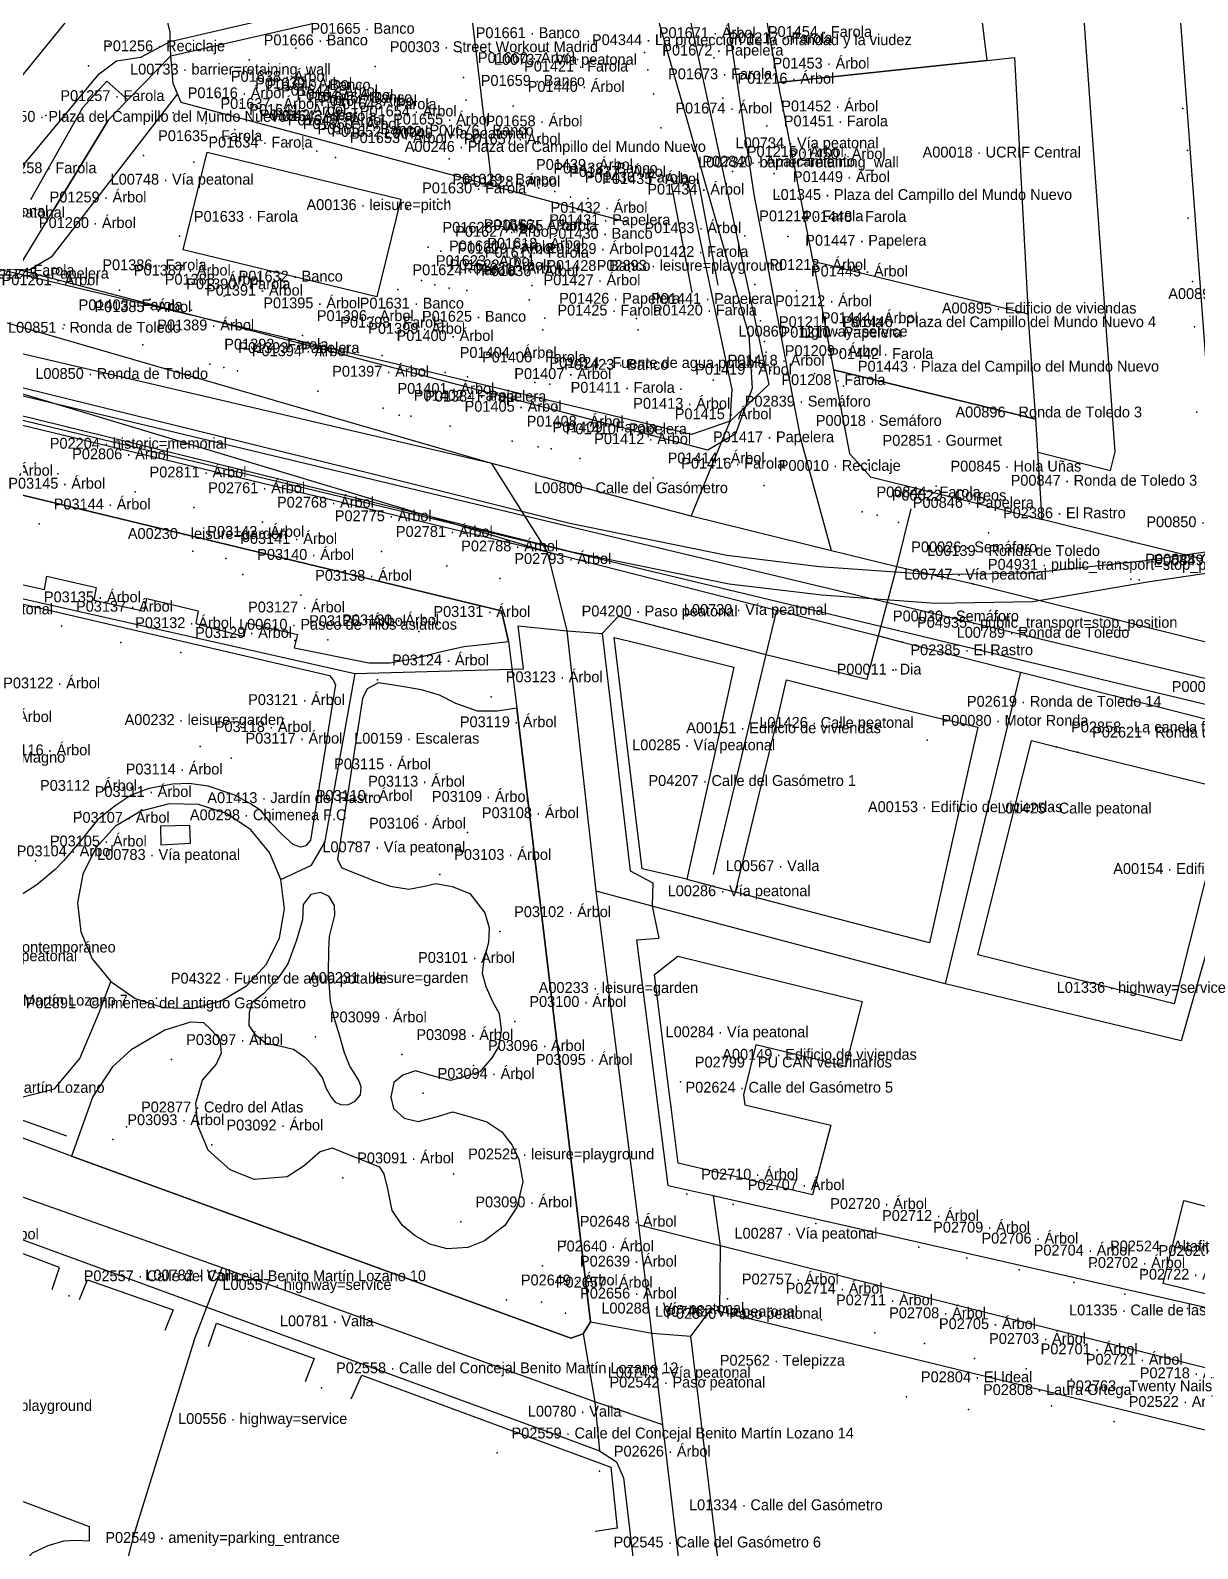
# Model space of a CAD drawing. Header units: metres. Extents: x 436207 to 441321, y 4465685 to 4475088.
# Drawn here: x 439819.6 to 439980.8, y 4472921.9 to 4473131.6 of the extents above; entities that cross this region are included whole.
import ezdxf

# ---------------------------------------------------------------- set-up
doc = ezdxf.new("R2010")
doc.units = ezdxf.units.M
for name, color, linetype, true_color in [('G_A_EDI', 7, 'CONTINUOUS', 0xa4a4a4), ('G_A_EQU', 7, 'CONTINUOUS', 0x8e5aa4), ('G_A_VER', 7, 'CONTINUOUS', 0x4d745d), ('G_L_ACC', 7, 'CONTINUOUS', 0xe68241), ('G_L_BAR', 7, 'CONTINUOUS', 0x333333), ('G_L_TRA', 7, 'CONTINUOUS', 0x376b91), ('G_L_VIA', 7, 'CONTINUOUS', 0x555555), ('G_P_ACC', 7, 'CONTINUOUS', 0xe68241), ('G_P_COM', 7, 'CONTINUOUS', 0xce3b37), ('G_P_DIR', 7, 'CONTINUOUS', 0x756bb1), ('G_P_EQU', 7, 'CONTINUOUS', 0x8e5aa4), ('G_P_MOB', 7, 'CONTINUOUS', 0x268c9e), ('G_P_PAT', 7, 'CONTINUOUS', 0xa63603), ('G_P_TRA', 7, 'CONTINUOUS', 0x376b91), ('G_P_UMB', 7, 'CONTINUOUS', 0x9e6a39), ('G_P_VER', 7, 'CONTINUOUS', 0x4d745d), ('T_A_EDI', 7, 'CONTINUOUS', 0xa4a4a4), ('T_A_EQU', 7, 'CONTINUOUS', 0x8e5aa4), ('T_A_VER', 7, 'CONTINUOUS', 0x4d745d), ('T_L_ACC', 7, 'CONTINUOUS', 0xe68241), ('T_L_BAR', 7, 'CONTINUOUS', 0x333333), ('T_L_VIA', 7, 'CONTINUOUS', 0x555555), ('T_P_ACC', 7, 'CONTINUOUS', 0xe68241), ('T_P_COM', 7, 'CONTINUOUS', 0xce3b37), ('T_P_DIR', 7, 'CONTINUOUS', 0x756bb1), ('T_P_EQU', 7, 'CONTINUOUS', 0x8e5aa4), ('T_P_MOB', 7, 'CONTINUOUS', 0x268c9e), ('T_P_PAT', 7, 'CONTINUOUS', 0xa63603), ('T_P_TRA', 7, 'CONTINUOUS', 0x376b91), ('T_P_UMB', 7, 'CONTINUOUS', 0x9e6a39), ('T_P_VER', 7, 'CONTINUOUS', 0x4d745d)]:
    doc.layers.add(name, color=color, linetype=linetype, true_color=true_color)

msp = doc.modelspace()

# ---------------------------------------------------------------- linework, layer by layer
at = {"layer": 'G_A_EDI'}
for points in [[(439959.33, 4473064.05), (439958.72, 4473073.33), (439968.75, 4473070.81), (439969.41, 4473073.37), (439964.21, 4473146.05), (439958.36, 4473149.78), (439949.26, 4473147.28), (439948.34, 4473154.88), (439965.04, 4473159.39), (439973.85, 4473161.78), (439976.39, 4473160.07), (439980, 4473111.61), (439983.74, 4473061.61), (439981.23, 4473058.6), (439971.71, 4473060.98)], [(439922.87, 4473124.42), (439918.8, 4473146.73), (439948.34, 4473154.88), (439949.26, 4473147.28), (439951.69, 4473127.46)], [(439927.69, 4473099.66), (439929.78, 4473088.61), (439930.52, 4473084.72), (439958.44, 4473077.92), (439957.38, 4473092.4)], [(439930.52, 4473084.72), (439932.73, 4473073.16), (439934.18, 4473071.55), (439935.63, 4473069.95), (439959.33, 4473064.05), (439958.72, 4473073.33), (439958.66, 4473074.35), (439958.44, 4473077.92)], [(439900.21, 4473047.77), (439903.49, 4473046.96), (439916.73, 4473043.66), (439916.32, 4473041.78), (439915.89, 4473039.82), (439912.63, 4473025.12), (439910.26, 4473014.39), (439905.27, 4473015.53), (439904.09, 4473015.81), (439902.95, 4473025.24)], [(439924.03, 4473041.88), (439930.91, 4473040.15), (439935.85, 4473038.91), (439939.42, 4473038), (439944.32, 4473036.78), (439946.93, 4473036.18), (439950.45, 4473035.38), (439949.98, 4473033.32), (439949.39, 4473030.7), (439943.75, 4473005.58), (439933.29, 4473008.3), (439928.01, 4473009.69), (439916.98, 4473012.56), (439922.98, 4473037.49), (439923.51, 4473039.7)], [(439957.84, 4473033.5), (439961.32, 4473032.64), (439964.22, 4473031.92), (439978.22, 4473028.43), (439984.98, 4473026.76), (439984.53, 4473024.99), (439983.85, 4473022.25), (439977.57, 4472997.17), (439967.31, 4472999.72), (439961.08, 4473001.26), (439950.43, 4473003.91), (439956.69, 4473028.92), (439957.33, 4473031.45)], [(439934.48, 4472997.47), (439932.18, 4472988.49), (439919.8, 4472991.5), (439918.07, 4472984.59), (439918.28, 4472983.19), (439930.14, 4472980.37), (439927.6, 4472970.77), (439909.04, 4472975.13), (439908.07, 4472982.88), (439907.63, 4472986.37), (439905.78, 4473001.21), (439908.99, 4473003.75)], [(439987.55, 4472984.19), (439997.7, 4472981.66), (440001.88, 4472961.83), (440003.1, 4472955.97), (440003.65, 4472953.85), (440001.98, 4472953.49), (440002.04, 4472953.09), (439999.74, 4472952.71), (439999.69, 4472953.28), (439999.2, 4472953.23), (439999, 4472952.84), (439976.01, 4472958.54), (439978.87, 4472970.01), (439989.78, 4472967.12), (439989.64, 4472968), (439988.3, 4472968.28), (439987.39, 4472972.67), (439988.46, 4472972.85), (439986.15, 4472983.89)]]:
    msp.add_lwpolyline(points, close=True, dxfattribs=at)
at = {"layer": 'G_A_EQU'}
msp.add_lwpolyline([(439922.87, 4473124.42), (439951.69, 4473127.46), (439955.49, 4473127.86), (439957.38, 4473092.4), (439927.69, 4473099.66)], close=True, dxfattribs=at)
at = {"layer": 'G_A_VER'}
for points in [[(439817.8, 4473098.57), (439822.56, 4473106.4), (439830.38, 4473119.23), (439833.05, 4473121.99), (439838.97, 4473128.07), (439903.47, 4473142.85), (439918.82, 4473089.52), (439919.26, 4473082.17), (439916.98, 4473075.86), (439913.17, 4473073.61)], [(439844, 4473114.77), (439870.75, 4473108.28), (439867.44, 4473094.79), (439840.69, 4473101.29)], [(439795.22, 4472987.24), (439799.28, 4472998.9), (439798.44, 4473004.27), (439797.76, 4473007.79), (439792.56, 4473042.56), (439788.22, 4473074.74), (439794.25, 4473073.23), (439884.64, 4473051.41), (439885.6, 4473047.19), (439886.75, 4473037.97), (439896.95, 4472953.21), (439895.93, 4472951.56), (439894.21, 4472950.99), (439825.25, 4472976.09)], [(439886.75, 4473037.97), (439884.12, 4473037.55), (439881.34, 4473037.57), (439878.35, 4473038.63), (439876.1, 4473039.76), (439873.62, 4473040.51), (439870.33, 4473041.05), (439867.65, 4473041.49), (439866.1, 4473040.68), (439865.47, 4473039.34), (439861.99, 4473017.08), (439862.6, 4473015.94), (439867.12, 4473014.15), (439869.28, 4473013.42), (439871.86, 4473012.99), (439874.03, 4473013.38), (439875.58, 4473013.78), (439877.84, 4473013.35), (439880.27, 4473012.38), (439882.36, 4473009.72), (439882.96, 4473007.66), (439882.84, 4473005.6), (439882.2, 4473003.24), (439881.97, 4473001.4), (439882.48, 4472999.54), (439883.39, 4472997.48), (439884.31, 4472995.83), (439884.59, 4472993.56), (439884.27, 4472991.31), (439883.33, 4472989.68), (439881.66, 4472987.74), (439879.59, 4472987.13), (439877.63, 4472986.54), (439874.95, 4472987.27), (439872.79, 4472987.91), (439871.03, 4472987.3), (439869.79, 4472986.29), (439869.36, 4472984.24), (439869.76, 4472982.69), (439871.19, 4472981.35), (439873.15, 4472980.92), (439875.83, 4472981.61), (439877.9, 4472982.22), (439880.17, 4472981.58), (439882.64, 4472980.85), (439884.69, 4472979.49), (439886.12, 4472977.63), (439887.03, 4472975.67), (439887.62, 4472972.58), (439886.77, 4472969.09), (439885.11, 4472966.54), (439882.3, 4472964.41), (439880.02, 4472963.49), (439877.14, 4472963.32), (439874.77, 4472963.95), (439872.71, 4472965.1), (439870.97, 4472966.55), (439869.54, 4472968.62), (439868.95, 4472971.6), (439868.45, 4472973.66), (439867.83, 4472974.59), (439861.25, 4472977.21), (439859.6, 4472976.71), (439858.56, 4472975.8), (439857.42, 4472974.78), (439855.04, 4472973.25), (439850.49, 4472972.88), (439847.2, 4472974.24), (439844.13, 4472976.94), (439842.71, 4472980.34), (439842.43, 4472983.42), (439843.38, 4472986.6), (439845.26, 4472988.75), (439845.99, 4472990.39), (439845.8, 4472992.23), (439844.57, 4472993.58), (439843.55, 4472994.51), (439841.7, 4472994.63), (439838.17, 4472993.52), (439833.51, 4472990.79), (439830.91, 4472988.45), (439828.2, 4472984.36), (439825.25, 4472976.09), (439894.21, 4472950.99), (439895.93, 4472951.56), (439896.95, 4472953.21)], [(439837.55, 4473021.69), (439837.6, 4473019.12), (439841.7, 4473019.33), (439841.61, 4473021.78)], [(439860.89, 4473006.47), (439861.64, 4473009.38), (439861.57, 4473010.75), (439860.85, 4473011.99), (439859.69, 4473012.51), (439858.3, 4473012.23), (439857.27, 4473010.87), (439857.19, 4473008.76), (439856.36, 4473005.93), (439855.16, 4473002.67), (439853.76, 4473000.65), (439851.78, 4472998.55), (439850.24, 4472997.33), (439849.79, 4472995.95), (439849.77, 4472994.14), (439850.57, 4472992.97), (439852.09, 4472991.72), (439853.98, 4472991.34), (439855.95, 4472990.89), (439857.47, 4472989.79), (439858.84, 4472988.4), (439859.92, 4472986.87), (439860.43, 4472985.47), (439861.11, 4472984.27), (439861.69, 4472983.58), (439862.56, 4472983.2), (439863.54, 4472983.24), (439864.46, 4472983.7), (439865.2, 4472984.6), (439865.28, 4472985.69), (439864.95, 4472986.57), (439864.31, 4472987.63), (439863.69, 4472988.55), (439862.95, 4472990.39), (439862.27, 4472992.84), (439861.59, 4472995.06), (439861.03, 4472997.5), (439860.77, 4473001.28), (439860.79, 4473004.59)], [(439837.08, 4472915.67), (439839.3, 4472893.72), (439815.08, 4472901.53), (439808.68, 4472932.13), (439827.73, 4472924.98), (439827.72, 4472922.94), (439825.91, 4472923.04), (439824.18, 4472922.95), (439822.01, 4472922.28), (439819.83, 4472921.28), (439818.22, 4472919.49), (439816.61, 4472917.4), (439815.61, 4472914.85), (439815.34, 4472912.12), (439815.84, 4472909.42), (439817.07, 4472906.95), (439818.94, 4472904.93), (439821.29, 4472903.49), (439823.95, 4472902.75), (439826.7, 4472902.77), (439829.35, 4472903.54), (439831.68, 4472905.01), (439833.51, 4472907.06), (439834.71, 4472909.53)]]:
    msp.add_lwpolyline(points, close=True, dxfattribs=at)
for points in [[(439813.72, 4473056.09), (439821.54, 4473054.39), (439821.87, 4473056.23), (439828.66, 4473054.64), (439828.34, 4473052.89), (439835.34, 4473051.4), (439835.67, 4473053.14), (439842.77, 4473051.44), (439842.44, 4473049.7), (439849.13, 4473047.9), (439849.46, 4473049.75), (439856.46, 4473048.15), (439856.04, 4473046.3), (439866.33, 4473044.27), (439869.22, 4473044.25), (439872.53, 4473044.83), (439876.35, 4473045.83), (439879.45, 4473046.52), (439882.45, 4473046.81), (439885.6, 4473047.19), (439884.64, 4473051.41), (439794.25, 4473073.23)], [(439812.65, 4473053.71), (439860.89, 4473042.48), (439861.35, 4473041.96), (439861.71, 4473041.25), (439858.28, 4473019.75), (439857.61, 4473018.98), (439856.89, 4473018.78), (439855.9, 4473019.15), (439854.42, 4473020.49), (439852.73, 4473022.2), (439851.4, 4473023.86), (439849.97, 4473024.79), (439847.81, 4473025.99), (439844.16, 4473027.2), (439841.53, 4473027.59), (439839.26, 4473027.49), (439835.96, 4473026.91), (439833.52, 4473025.95), (439831.3, 4473024.48), (439828.85, 4473022.55), (439826.35, 4473019.48), (439824.22, 4473016.94), (439823.02, 4473015.71), (439820.48, 4473013.57), (439817.62, 4473011.75)]]:
    msp.add_lwpolyline(points, dxfattribs=at)
at = {"layer": 'G_L_ACC'}
msp.add_lwpolyline([(439864.41, 4473042.76), (439860.22, 4473019.4)], dxfattribs=at)
at = {"layer": 'G_L_BAR'}
for points in [[(439819.65, 4473108.26), (439826.82, 4473120.93), (439830.15, 4473124.59), (439833.05, 4473121.99), (439830.38, 4473119.23), (439822.56, 4473106.4)], [(439910.97, 4473095.41), (439908.15, 4473110.35), (439910.4, 4473110.78), (439911.78, 4473111.03), (439914.54, 4473096.4)], [(439824.62, 4472978.87), (439800.96, 4472987.28), (439803.42, 4472995.2), (439795.69, 4473042.23)], [(439910.26, 4473014.39), (439916.98, 4473012.56)], [(439822.6, 4472957.69), (439823.59, 4472960.72), (439800.9, 4472969.26), (439811.64, 4472896.89), (439813.6, 4472896.66)], [(439826.38, 4472956.32), (439827.48, 4472959.05), (439839.31, 4472954.9), (439838.16, 4472952.02)], [(439844.21, 4472949.82), (439845.28, 4472953.06), (439858.78, 4472948.18), (439857.52, 4472944.96)], [(439863.88, 4472942.61), (439865.35, 4472945.86), (439899.75, 4472933.18), (439900.61, 4472924.71), (439897.6, 4472924.26)]]:
    msp.add_lwpolyline(points, dxfattribs=at)
at = {"layer": 'G_L_TRA'}
for points in [[(439682.66, 4473140.46), (439691.51, 4473128.82), (439698.64, 4473121.19), (439706.91, 4473114.62), (439714.98, 4473109.13), (439721.54, 4473105.8), (439732.65, 4473101.36), (439745.64, 4473096.83), (439751.16, 4473095.28), (439762.43, 4473092.18), (439866.81, 4473066.5), (439894.41, 4473059.58), (439916.1, 4473055.15), (439928.89, 4473053.62), (439944.6, 4473052.51), (439958.02, 4473052.72), (439973.89, 4473055.45), (439988.53, 4473057.58)], [(439691.2, 4473132.77), (439698.33, 4473125.15), (439706.6, 4473118.57), (439714.67, 4473113.08), (439721.23, 4473109.75), (439732.35, 4473105.31), (439745.33, 4473100.78), (439750.86, 4473099.24), (439762.13, 4473096.14), (439866.51, 4473070.46), (439894.1, 4473063.53), (439915.79, 4473059.11), (439928.58, 4473057.57), (439944.29, 4473056.47), (439957.71, 4473056.67), (439973.58, 4473058.39), (439988.22, 4473060.51)], [(440444.8, 4472980.12), (440428.01, 4472978.49), (440402.61, 4472976.46), (440385.77, 4472975.02), (440358.99, 4472973.71), (440313.17, 4472973.78), (440280.98, 4472975.69), (440250.57, 4472977.88), (439655.12, 4473120.1)], [(439654.56, 4473117.13), (440249.68, 4472974.22), (440280.5, 4472971.62), (440313.82, 4472969.65), (440357.08, 4472970.21), (440386.04, 4472971.57), (440423.39, 4472974.34), (440445.09, 4472976.11)]]:
    msp.add_lwpolyline(points, dxfattribs=at)
at = {"layer": 'G_L_VIA'}
for points in [[(439930.22, 4473059.73), (439926.06, 4473074.98), (439919.55, 4473108.95), (439912.93, 4473153.2)], [(439811.2, 4473099.97), (439811.62, 4473102.88), (439812.51, 4473105.31), (439818.25, 4473112.57), (439829.09, 4473125.61), (439831.47, 4473127.4), (439834.86, 4473127.92), (439838.91, 4473130.08), (439879.85, 4473139.59), (439905.31, 4473146.37), (439907.99, 4473145.65), (439921.59, 4473082.71), (439916.25, 4473077.64), (439910.87, 4473075.79), (439814.68, 4473098.71), (439811.2, 4473099.97)], [(439838.88, 4473131.37), (439838.01, 4473134.99), (439835.48, 4473145.38)], [(439883.36, 4473110.12), (439879.85, 4473139.59)], [(439827.6, 4473136.68), (439800.84, 4473103.73), (439795.7, 4473097.15)], [(439883.33, 4473071.79), (439795.7, 4473097.15), (439759.69, 4473108.68), (439663.31, 4473132.68), (439660.16, 4473133.46)], [(439902.14, 4473105.06), (439883.36, 4473110.12), (439840.42, 4473121.66), (439839.92, 4473122.85), (439839.33, 4473124.27), (439838.97, 4473128.07), (439838.91, 4473130.08), (439838.88, 4473131.37)], [(439839.92, 4473122.85), (439822.48, 4473100.27), (439819.4, 4473098.5), (439814.68, 4473098.71)], [(439664.41, 4473110.94), (439753.5, 4473092.7), (439790.01, 4473084), (439798.61, 4473081.88), (439890.99, 4473059.57)], [(439910.85, 4473064.5), (439916.25, 4473077.64), (439916.49, 4473082.02), (439910.4, 4473110.78)], [(439745.55, 4473103.34), (439890.99, 4473059.57)], [(439883.33, 4473071.79), (439795.32, 4473092.32), (439745.55, 4473103.34)], [(439999.67, 4473042.69), (439949.83, 4473055.1), (439939.24, 4473057.51), (439930.22, 4473059.73), (439910.85, 4473064.5), (439883.33, 4473071.79)], [(439890.99, 4473059.57), (439883.33, 4473071.79)], [(439935.17, 4473041.98), (439936.71, 4473047.97), (439939.24, 4473057.51), (439941.23, 4473065.54)], [(439926.95, 4472791.05), (439923.92, 4472800.61), (439917.02, 4472853.96), (439906.92, 4472938.99), (439905.4, 4472951.65), (439903.61, 4472966.57), (439897.71, 4473012.71), (439893.72, 4473048.66), (439890.99, 4473059.57)], [(439890.99, 4473059.57), (439922.63, 4473051.54), (439936.71, 4473047.97), (439940.04, 4473047.09), (439956.34, 4473042.97), (439975.22, 4473038.23), (439990.87, 4473034.21), (440000.03, 4473031.88)], [(439805.7, 4473056), (439864.41, 4473042.76), (439887.67, 4473043.42)], [(439887.67, 4473043.42), (439886.97, 4473049.38), (439893.72, 4473048.66), (439898.56, 4473048.31), (439900.8, 4473050.69), (439921.18, 4473045.42), (439935.17, 4473041.98)], [(439922.63, 4473051.54), (439921.18, 4473045.42), (439913.87, 4473015.01)], [(439796.92, 4473048.48), (439804.87, 4472997.34), (439804.63, 4472992.96), (439805.84, 4472988.7), (439809.2, 4472985.62), (439813.68, 4472984.73), (439818.04, 4472984.17), (439822.92, 4472985.43), (439826.43, 4472989.62), (439829.12, 4472996.03), (439830.69, 4473000.22)], [(439898.56, 4473048.31), (439902.44, 4473015.5), (439905.53, 4473013.88)], [(439956.34, 4473042.97), (439954.92, 4473037.1), (439945.91, 4472999.9)], [(439990.87, 4473034.21), (439988.87, 4473028.44), (439978.52, 4472992.04), (439945.91, 4472999.9), (439905.48, 4473010.65), (439897.71, 4473012.71)], [(439907.67, 4472972.08), (439913.9, 4472970.66), (439996.24, 4472951.98), (440003.1, 4472950.75), (440005.38, 4472952.1), (439991.54, 4473027.65)], [(439906.92, 4472938.99), (439897.56, 4472942.16), (439846.08, 4472960.7), (439793.9, 4472979.15), (439673.38, 4473022.4), (439660.12, 4473026.45)], [(439853.98, 4473006.28), (439854.67, 4473010.29), (439854.19, 4473014.32), (439852.6, 4473018.04), (439850.02, 4473021.16), (439846.67, 4473023.44), (439842.81, 4473024.68), (439838.76, 4473024.79), (439834.84, 4473023.77), (439831.36, 4473021.67), (439828.61, 4473018.7), (439826.82, 4473015.08), (439826.11, 4473011.1), (439826.56, 4473007.08), (439828.13, 4473003.36), (439830.69, 4473000.22), (439834.04, 4472997.91), (439837.92, 4472996.65), (439841.99, 4472996.52), (439845.94, 4472997.55), (439849.43, 4472999.64), (439852.19, 4473002.64), (439853.98, 4473006.28)], [(439854.19, 4473014.32), (439858.4, 4473016.31), (439860.22, 4473019.4)], [(439677.42, 4473016.12), (439780.96, 4472978.29), (439792, 4472974.25), (439843.97, 4472955.27), (439892.48, 4472937.55), (439898.17, 4472935.4), (439900.53, 4472933.89), (439901.48, 4472931.7), (439910.77, 4472853.48)], [(439905.53, 4473013.88), (439905.48, 4473010.65), (439906.37, 4473006.23)], [(439907.67, 4472972.08), (439903.33, 4473005.99), (439906.37, 4473006.23)], [(439913.9, 4472970.66), (439914.84, 4472963.75), (439914.74, 4472954.72)], [(440018.47, 4472937.68), (439994.26, 4472943.76), (439914.84, 4472963.75), (439903.61, 4472966.57)], [(439842.14, 4472950.57), (439843.97, 4472955.27), (439846.08, 4472960.7)], [(440011.89, 4472830.63), (439937.98, 4472802.8), (439934.7, 4472801.56), (439931.04, 4472803.91), (439928.54, 4472805.52), (439910.82, 4472951.27), (439913.59, 4472955), (439914.74, 4472954.72), (439992.17, 4472935.8), (440010.28, 4472931.27), (440014.98, 4472912.34), (440024.57, 4472867.14)], [(439896.95, 4472953.21), (439895.93, 4472951.56)], [(439895.93, 4472951.56), (439897.56, 4472942.16), (439898.17, 4472935.4)], [(439896.95, 4472953.21), (439905.4, 4472951.65), (439910.82, 4472951.27)], [(439842.14, 4472950.57), (439833.85, 4472923.67)], [(439833.85, 4472923.67), (439832.27, 4472917.61), (439832.46, 4472913.21), (439831.84, 4472909), (439828.42, 4472906.02), (439823.82, 4472904.7), (439819.45, 4472906.96), (439817.13, 4472911.53), (439818.3, 4472916.73), (439822.51, 4472920.02), (439827.94, 4472920.7)]]:
    msp.add_lwpolyline(points, dxfattribs=at)
at = {"layer": 'G_P_ACC'}
for p in [(439830.47, 4473129.69), (439860.56, 4473130.22), (439913.98, 4473127.83), (439919.44, 4473128.69), (439885.77, 4473123.92), (439905.66, 4473122.85), (439821.73, 4473119.84), (439851.01, 4473117.07), (439859.31, 4473118.7), (439921.64, 4473116.34), (439835.23, 4473114.3), (439842.17, 4473113.41), (439894.16, 4473108.58), (439871.69, 4473107.09), (439840.17, 4473103.16), (439918.25, 4473103.23), (439924.18, 4473103.15), (439881.5, 4473101.92), (439875.41, 4473099.07), (439880.35, 4473098.2), (439902.36, 4473098.32), (439827.53, 4473096.48), (439870.35, 4473095.79), (439839.12, 4473093.84), (439824.25, 4473090.94), (439890.37, 4473090.22), (439903.54, 4473090.23), (439860.38, 4473088.54), (439920.97, 4473088.61), (439844.37, 4473085.51), (439879.96, 4473083.74), (439927.9, 4473084.21), (439892.2, 4473079.54), (439921.3, 4473080.61), (439870.53, 4473078.45), (439916.25, 4473077.64), (439889.71, 4473074.07), (439926.06, 4473074.98), (439907.48, 4473069.07), (439934.44, 4473065.1), (439939.24, 4473057.51), (439971.56, 4473055.82), (439893.72, 4473048.66), (439936.71, 4473047.97), (439975.22, 4473038.23), (439905.4, 4472951.65), (439897.56, 4472942.16)]:
    msp.add_point(p, dxfattribs=at)
at = {"layer": 'G_P_COM'}
for p in [(439978.76, 4473120.8), (439979.38, 4473114.99), (439979.49, 4473105.65), (439980.09, 4473096.92), (439980.34, 4473090.65), (439931.87, 4473082.46), (439980.66, 4473078.86), (439944.66, 4473068.67), (439952.97, 4473066.71), (439928.94, 4473040.63), (439943.42, 4473033.55), (439961.32, 4473032.64), (439949.15, 4472941.12), (439960.62, 4472941.65)]:
    msp.add_point(p, dxfattribs=at)
at = {"layer": 'G_P_DIR'}
for p in [(439946.93, 4473036.18), (439964.22, 4473031.92), (439902.95, 4473025.24), (439908.07, 4472982.88), (439973.4, 4472960.33), (439824.95, 4472956.84), (439859.8, 4472944.13), (439884.04, 4472935.12)]:
    msp.add_point(p, dxfattribs=at)
at = {"layer": 'G_P_EQU'}
for p in [(439910.4, 4473110.78), (439936.54, 4473064.66), (439909.36, 4472986.36), (439912.8, 4472945.17), (439940.58, 4472942.88), (439969.28, 4472939.48)]:
    msp.add_point(p, dxfattribs=at)
at = {"layer": 'G_P_MOB'}
for p in [(439913.45, 4473130.59), (439849.81, 4473127.53), (439856.27, 4473129.13), (439879.09, 4473128.53), (439827.63, 4473126.72), (439904.86, 4473126.13), (439850.18, 4473121.35), (439879.79, 4473121.94), (439855.95, 4473119.61), (439857.24, 4473115.24), (439872.7, 4473115.08), (439889.82, 4473109.83), (439875.86, 4473108.3), (439889.24, 4473102.7), (439889.16, 4473100.82), (439924.61, 4473099.86), (439888.84, 4473096.38), (439846.35, 4473094.91), (439890.62, 4473091.85), (439903.31, 4473091.82), (439863.07, 4473091.18), (439871.67, 4473089.36), (439921.19, 4473087.17), (439846.3, 4473085.03), (439889.26, 4473082.97), (439891.31, 4473082.72), (439872.11, 4473078.33), (439891.53, 4473073.82), (439911.86, 4473072.72), (439920.95, 4473068.76), (439939.46, 4473063.65), (439972.7, 4473055.71), (439836.99, 4472997.94)]:
    msp.add_point(p, dxfattribs=at)
at = {"layer": 'G_P_PAT'}
for p in [(439895.15, 4473127.56), (439820.27, 4473071.82)]:
    msp.add_point(p, dxfattribs=at)
at = {"layer": 'G_P_TRA'}
for p in [(439951.91, 4473062.22), (439949.83, 4473055.1), (439940.04, 4473047.09), (439939.12, 4473043.3)]:
    msp.add_point(p, dxfattribs=at)
at = {"layer": 'G_P_UMB'}
for p in [(439980, 4473111.61), (439929.78, 4473088.61), (439935.28, 4473072.23), (439971.71, 4473060.98)]:
    msp.add_point(p, dxfattribs=at)
at = {"layer": 'G_P_VER'}
for p in [(439892.87, 4473130.53), (439904.38, 4473128.53), (439867.22, 4473126.6), (439879.4, 4473125.09), (439920.09, 4473124.33), (439845.28, 4473122.5), (439848.64, 4473121.56), (439915.23, 4473122.23), (439839.32, 4473120.23), (439852.21, 4473120.58), (439854.33, 4473119.94), (439857.61, 4473119.17), (439886.27, 4473121.11), (439843.84, 4473118.75), (439847.82, 4473117.93), (439849.27, 4473117.17), (439863.08, 4473117.72), (439906.66, 4473118.12), (439921.29, 4473118.41), (439853.13, 4473116.48), (439855.2, 4473115.96), (439859.15, 4473114.9), (439867.68, 4473116.6), (439880.45, 4473116.34), (439861.72, 4473114.04), (439877.44, 4473113.88), (439916.54, 4473112.12), (439922.32, 4473111.82), (439887.42, 4473110.33), (439892, 4473109.35), (439922.9, 4473108.65), (439877.39, 4473108), (439896.57, 4473108.38), (439902.79, 4473106.92), (439820.24, 4473105.84), (439889.43, 4473104.4), (439874.51, 4473101.64), (439876.26, 4473101.09), (439880.21, 4473102.01), (439902.39, 4473101.6), (439876.57, 4473098.77), (439880.69, 4473099.44), (439888.86, 4473098.72), (439873.6, 4473097.05), (439875.46, 4473096.46), (439877.42, 4473095.99), (439895.8, 4473096.4), (439919.64, 4473096.51), (439831.88, 4473095.74), (439836.15, 4473094.48), (439879.86, 4473095.66), (439888.46, 4473094.39), (439925.39, 4473095.61), (439841.84, 4473092.97), (439826.43, 4473090.69), (439849.76, 4473091.21), (439920.44, 4473091.5), (439835.11, 4473088.16), (439857.15, 4473089.45), (439864.25, 4473087.69), (439926.76, 4473089.16), (439868.17, 4473086.7), (439848.18, 4473084.6), (439876.88, 4473084.37), (439921.78, 4473084.62), (439859.27, 4473081.77), (439884.42, 4473081.45), (439909.4, 4473082.05), (439913.88, 4473083.3), (439868.29, 4473079.4), (439900.85, 4473077.34), (439877.56, 4473076.93), (439906.58, 4473075.89), (439886.13, 4473074.87), (439895.46, 4473072.45), (439823.36, 4473070.36), (439905.6, 4473069.79), (439834.05, 4473067.85), (439842.15, 4473065.68), (439820.81, 4473063.43), (439851.65, 4473063.68), (439859.63, 4473061.81), (439842.02, 4473059.65), (439846.57, 4473058.68), (439868.07, 4473059.64), (439848.92, 4473056.47), (439877.09, 4473057.64), (439884.43, 4473055.9), (439856.92, 4473053.58), (439823.89, 4473049.31), (439847.65, 4473049.21), (439873.25, 4473048.59), (439832.07, 4473047.04), (439840.35, 4473045.69), (439856.09, 4473047.32), (439860.65, 4473047.44), (439867.53, 4473041.9), (439883.24, 4473039.57), (439847.66, 4473036.42), (439876.9, 4473033.36), (439843.06, 4473032.69), (439847.3, 4473031.09), (439830.75, 4473026.83), (439859.54, 4473027.54), (439864.24, 4473025.15), (439826.47, 4473023.73), (439856.99, 4473023.18), (439873.04, 4473023.05), (439879.95, 4473020.8), (439823.45, 4473020.15), (439864.36, 4473019.36), (439820.28, 4473016.89), (439876.13, 4473015.03), (439884.4, 4473007.13), (439871.13, 4473000.81), (439886.5, 4472994.72), (439858.95, 4472992.59), (439839.1, 4472989.46), (439870.89, 4472990.15), (439880.79, 4472988.65), (439887.38, 4472986.72), (439873.83, 4472984.79), (439832.87, 4472980.15), (439830.98, 4472978.4), (439844.67, 4472977.66), (439862.72, 4472973.12), (439878.04, 4472973.67), (439910.24, 4472970.88), (439916.66, 4472969.42), (439879.04, 4472967.04), (439928.05, 4472966.82), (439893.47, 4472964.37), (439935.21, 4472965.17), (439942.27, 4472963.56), (439948.94, 4472962.04), (439890.31, 4472960.95), (439956.15, 4472960.39), (439966.69, 4472960.95), (439893.49, 4472958.86), (439963.68, 4472958.67), (439885.33, 4472956.26), (439890.16, 4472955.96), (439915.85, 4472956.39), (439970.73, 4472957.06), (439893.51, 4472954.45), (439921.91, 4472955.12), (439928.85, 4472953.51), (439979.4, 4472955.07), (439936.19, 4472951.73), (439943.07, 4472950.23), (439949.99, 4472948.18), (439957.11, 4472946.74), (439963.35, 4472945.3), (439970.8, 4472943.43), (439898.17, 4472932.62)]:
    msp.add_point(p, dxfattribs=at)

# ---------------------------------------------------------------- texts
at = {"layer": 'T_A_EDI'}
for s, p in [('A00893 · Edificio de viviendas', (439976.74, 4473094.49)), ('A00895 · Edificio de viviendas', (439945.47, 4473092.5)), ('A00896 · Ronda de Toledo 3', (439947.35, 4473078.14)), ('A00151 · Edificio de viviendas', (439910.17, 4473034.53)), ('A00153 · Edificio de viviendas', (439935.26, 4473023.63)), ('A00154 · Edificio de viviendas', (439969.14, 4473015.08)), ('A00149 · Edificio de viviendas', (439915.14, 4472989.43))]:
    msp.add_text(s, height=1.5, dxfattribs=at).set_placement(p)
at = {"layer": 'T_A_EQU'}
for s, p in [('A00018 · UCRIF Central', (439942.81, 4473114.04)), ('A00139 · Parroquia de San León Magno', (439788.38, 4473030.47))]:
    msp.add_text(s, height=1.5, dxfattribs=at).set_placement(p)
at = {"layer": 'T_A_VER'}
for s, p in [('A00246 · Plaza del Campillo del Mundo Nuevo', (439871.29, 4473114.82)), ('A00136 · leisure=pitch', (439857.72, 4473106.78)), ('A00230 · leisure=garden', (439833.05, 4473061.36)), ('A00232 · leisure=garden', (439832.6, 4473035.66)), ('A01413 · Jardín del Rastro', (439844.03, 4473024.88)), ('A00298 · Chimenea F.C', (439841.62, 4473022.51)), ('A00231 · leisure=garden', (439858.06, 4473000.03)), ('A00233 · leisure=garden', (439889.79, 4472998.65))]:
    msp.add_text(s, height=1.5, dxfattribs=at).set_placement(p)
at = {"layer": 'T_L_ACC'}
msp.add_text('L00159 · Escaleras', height=1.5, dxfattribs=at).set_placement((439864.31, 4473033.08))
at = {"layer": 'T_L_BAR'}
for s, p in [('L00733 · barrier=retaining_wall', (439833.36, 4473125.5)), ('L00732 · barrier=retaining_wall', (439911.81, 4473112.67)), ('L00567 · Valla', (439915.62, 4473015.48)), ('L00624 · Arte Contemporáneo', (439804.27, 4473004.24)), ('L00782 · Valla', (439835.46, 4472958.95)), ('L00781 · Valla', (439854.05, 4472952.61)), ('L00780 · Valla', (439888.29, 4472940.14))]:
    msp.add_text(s, height=1.5, dxfattribs=at).set_placement(p)
at = {"layer": 'T_L_VIA'}
for s, p in [('L00737 · Vía peatonal', (439883.61, 4473126.85)), ('L01350 · Plaza del Campillo del Mundo Nuevo', (439813.59, 4473118.97)), ('L00749 · Vía peatonal', (439868.48, 4473116.66)), ('L00734 · Vía peatonal', (439916.98, 4473115.32)), ('L00748 · Vía peatonal', (439830.67, 4473110.29)), ('L01345 · Plaza del Campillo del Mundo Nuevo', (439922.09, 4473108.18)), ('L00729 · Vía peatonal', (439802.33, 4473105.92)), ('L00851 · Ronda de Toledo', (439816.5, 4473089.84)), ('L00860 · highway=service', (439917.37, 4473089.3)), ('L00850 · Ronda de Toledo', (439820.27, 4473083.46)), ('L00800 · Calle del Gasómetro', (439889.16, 4473067.68)), ('L00139 · Ronda de Toledo', (439943.44, 4473059.01)), ('L00747 · Vía peatonal', (439940.24, 4473055.75)), ('L00609 · Vía peatonal', (439802.98, 4473050.94)), ('L00730 · Vía peatonal', (439909.84, 4473050.87)), ('L00610 · Paseo de Tilos asiáticos', (439848.4, 4473048.82)), ('L00789 · Ronda de Toledo', (439947.51, 4473047.71)), ('L01426 · Calle peatonal', (439920.26, 4473035.27)), ('L00285 · Vía peatonal', (439902.7, 4473032.17)), ('L01425 · Calle peatonal', (439953.13, 4473023.44)), ('L00783 · Vía peatonal', (439828.81, 4473017.03)), ('L00787 · Vía peatonal', (439859.92, 4473018.08)), ('L00286 · Vía peatonal', (439907.6, 4473012.02)), ('L00565 · Vía peatonal', (439806.3, 4473003.04)), ('L01336 · highway=service', (439961.33, 4472998.67)), ('L00284 · Vía peatonal', (439907.31, 4472992.54)), ('L01331 · Calle del Concejal Benito Martín Lozano', (439785.56, 4472984.86)), ('L00287 · Vía peatonal', (439916.83, 4472964.72)), ('L00557 · highway=service', (439846.11, 4472957.63)), ('L00288 · Vía peatonal', (439898.44, 4472954.38)), ('L00746 · Vía peatonal', (439905.85, 4472953.93)), ('L01335 · Calle de las Cigarreras', (439963.04, 4472954.12)), ('L00743 · Vía peatonal', (439899.33, 4472945.51)), ('L00556 · highway=service', (439839.99, 4472939.12)), ('L01334 · Calle del Gasómetro', (439910.55, 4472927.21))]:
    msp.add_text(s, height=1.5, dxfattribs=at).set_placement(p)
at = {"layer": 'T_P_ACC'}
for s, p in [('P01454 · Farola', (439921.44, 4473130.69)), ('P01217 · Farola', (439915.98, 4473129.83)), ('P01421 · Farola', (439887.77, 4473125.92)), ('P01673 · Farola', (439907.66, 4473124.85)), ('P01257 · Farola', (439823.73, 4473121.84)), ('P01648 · Farola', (439861.31, 4473120.7)), ('P01643 · Farola', (439853.01, 4473119.07)), ('P01451 · Farola', (439923.64, 4473118.34)), ('P01635 · Farola', (439837.23, 4473116.3)), ('P01634 · Farola', (439844.17, 4473115.41)), ('P01258 · Farola', (439814.34, 4473111.87)), ('P01630 · Farola', (439873.69, 4473109.09)), ('P01436 · Farola', (439896.16, 4473110.58)), ('P04170 · Paso peatonal', (439802.84, 4473105.73)), ('P01633 · Farola', (439842.17, 4473105.16)), ('P01214 · Farola', (439920.25, 4473105.23)), ('P01448 · Farola', (439926.18, 4473105.15)), ('P01675 · Farola', (439883.5, 4473103.92)), ('P01620 · Farola', (439877.41, 4473101.07)), ('P01617 · Farola', (439882.35, 4473100.2)), ('P01422 · Farola', (439904.36, 4473100.32)), ('P01227 · Farola', (439811.3, 4473097.74)), ('P01386 · Farola', (439829.53, 4473098.48)), ('P01624 · Farola', (439872.35, 4473097.79)), ('P01390 · Farola', (439841.12, 4473095.84)), ('P01403 · Farola', (439826.25, 4473092.94)), ('P01398 · Farola', (439862.38, 4473090.54)), ('P01425 · Farola', (439892.37, 4473092.22)), ('P01420 · Farola', (439905.54, 4473092.23)), ('P01211 · Farola', (439922.97, 4473090.61)), ('P01392 · Farola', (439846.37, 4473087.51)), ('P01442 · Farola', (439929.9, 4473086.21)), ('P01406 · Farola', (439881.96, 4473085.74)), ('P01208 · Farola', (439923.3, 4473082.61)), ('P01402 · Farola', (439872.53, 4473080.45)), ('P01411 · Farola', (439894.2, 4473081.54)), ('P02839 · Semáforo', (439918.25, 4473079.64)), ('P01409 · Farola', (439891.71, 4473076.07)), ('P00018 · Semáforo', (439928.06, 4473076.98)), ('P01416 · Farola', (439909.48, 4473071.07)), ('P00844 · Farola', (439936.44, 4473067.1)), ('P00026 · Semáforo', (439941.24, 4473059.51)), ('P00848 · Farola', (439973.56, 4473057.82)), ('P04200 · Paso peatonal', (439895.72, 4473050.66)), ('P00030 · Semáforo', (439938.71, 4473049.97)), ('P00028 · Paso peatonal', (439977.22, 4473040.23)), ('P02540 · Paso peatonal', (439907.4, 4472953.65)), ('P02542 · Paso peatonal', (439899.56, 4472944.16))]:
    msp.add_text(s, height=1.5, dxfattribs=at).set_placement(p)
at = {"layer": 'T_P_COM'}
for s, p in [('P01443 · Plaza del Campillo del Mundo Nuevo', (439933.87, 4473084.46)), ('P00845 · Hola Uñas', (439946.66, 4473070.67)), ('P00847 · Ronda de Toledo 3', (439954.97, 4473068.71)), ('P00011 · Dia', (439930.94, 4473042.63)), ('P00080 · Motor Ronda', (439945.42, 4473035.55)), ('P02858 · La canela frutas y verduras', (439963.32, 4473034.64)), ('P02763 · Twenty Nails', (439962.62, 4472943.65)), ('P02808 · Laura Ortega', (439951.15, 4472943.12))]:
    msp.add_text(s, height=1.5, dxfattribs=at).set_placement(p)
at = {"layer": 'T_P_DIR'}
for s, p in [('P02619 · Ronda de Toledo 14', (439948.93, 4473038.18)), ('P02621 · Ronda de Toledo 18', (439966.22, 4473033.92)), ('P04207 · Calle del Gasómetro 1', (439904.95, 4473027.24)), ('P02563 · Calle del Concejal Benito Martín Lozano 7', (439786.89, 4472996.91)), ('P02624 · Calle del Gasómetro 5', (439910.07, 4472984.88)), ('P02620 · Calle de las Cigarreras 15', (439975.4, 4472962.33)), ('P02557 · Calle del Concejal Benito Martín Lozano 10', (439826.95, 4472958.84)), ('P02558 · Calle del Concejal Benito Martín Lozano 12', (439861.8, 4472946.13)), ('P02559 · Calle del Concejal Benito Martín Lozano 14', (439886.04, 4472937.12)), ('P02545 · Calle del Gasómetro 6', (439900.12, 4472922.07))]:
    msp.add_text(s, height=1.5, dxfattribs=at).set_placement(p)
at = {"layer": 'T_P_EQU'}
for s, p in [('P02840 · Aparcamiento', (439912.4, 4473112.78)), ('P00022 · Correos', (439938.54, 4473066.66)), ('P02799 · PU CAN veterinarios', (439911.36, 4472988.36)), ('P02562 · Telepizza', (439914.8, 4472947.17)), ('P02804 · El Ideal', (439942.58, 4472944.88)), ('P02522 · Artistic Metropol', (439971.28, 4472941.48)), ('P02549 · amenity=parking_entrance', (439829.94, 4472922.7))]:
    msp.add_text(s, height=1.5, dxfattribs=at).set_placement(p)
at = {"layer": 'T_P_MOB'}
for s, p in [('P01665 · Banco', (439858.27, 4473131.13)), ('P01661 · Banco', (439881.09, 4473130.53)), ('P01256 · Reciclaje', (439829.63, 4473128.72)), ('P01666 · Banco', (439851.81, 4473129.53)), ('P01672 · Papelera', (439906.86, 4473128.13)), ('P01659 · Banco', (439881.79, 4473123.94)), ('P01640 · Banco', (439852.18, 4473123.35)), ('P01646 · Banco', (439857.95, 4473121.61)), ('P01651 · Banco', (439859.24, 4473117.24)), ('P01676 · Banco', (439874.7, 4473117.08)), ('P01438 · Banco', (439891.82, 4473111.83)), ('P01629 · Banco', (439877.86, 4473110.3)), ('P01431 · Papelera', (439891.24, 4473104.7)), ('P01430 · Banco', (439891.16, 4473102.82)), ('P01447 · Papelera', (439926.61, 4473101.86)), ('P01245 · Papelera', (439813.7, 4473097.31)), ('P01632 · Banco', (439848.35, 4473096.91)), ('P01428 · Banco', (439890.84, 4473098.38)), ('P01631 · Banco', (439865.07, 4473093.18)), ('P01426 · Papelera', (439892.62, 4473093.85)), ('P01441 · Papelera', (439905.31, 4473093.82)), ('P01625 · Banco', (439873.67, 4473091.36)), ('P01210 · Papelera', (439923.19, 4473089.17)), ('P01393 · Papelera', (439848.3, 4473087.03)), ('P01424 · Fuente de agua potable', (439891.26, 4473084.97)), ('P01423 · Banco', (439893.31, 4473084.72)), ('P01384 · Papelera', (439874.11, 4473080.33)), ('P01410 · Papelera', (439893.53, 4473075.82)), ('P01417 · Papelera', (439913.86, 4473074.72)), ('P00010 · Reciclaje', (439922.95, 4473070.76)), ('P00846 · Papelera', (439941.46, 4473065.65)), ('P00849 · Papelera', (439974.7, 4473057.71)), ('P04322 · Fuente de agua potable', (439838.99, 4472999.94))]:
    msp.add_text(s, height=1.5, dxfattribs=at).set_placement(p)
at = {"layer": 'T_P_PAT'}
for s, p in [('P04344 · La protección de la orfandad y la viudez', (439897.15, 4473129.56)), ('P02204 · historic=memorial', (439822.27, 4473073.82)), ('P02891 · Chimenea del antiguo Gasómetro', (439818.97, 4472996.53))]:
    msp.add_text(s, height=1.5, dxfattribs=at).set_placement(p)
at = {"layer": 'T_P_TRA'}
for s, p in [('P02386 · El Rastro', (439953.91, 4473064.22)), ('P04931 · public_transport=stop_position', (439951.83, 4473057.1)), ('P04935 · public_transport=stop_position', (439942.04, 4473049.09)), ('P02385 · El Rastro', (439941.12, 4473045.3))]:
    msp.add_text(s, height=1.5, dxfattribs=at).set_placement(p)
at = {"layer": 'T_P_UMB'}
for s, p in [('P01446 · Plaza del Campillo del Mundo Nuevo 4', (439931.78, 4473090.61)), ('P02851 · Gourmet', (439937.28, 4473074.23)), ('P00850 · Ronda de Toledo 5', (439973.71, 4473062.98))]:
    msp.add_text(s, height=1.5, dxfattribs=at).set_placement(p)
at = {"layer": 'T_P_VER'}
for s, p in [('P01671 · Árbol', (439906.38, 4473130.53)), ('P00303 · Street Workout Madrid', (439869.22, 4473128.6)), ('P01660 · Árbol', (439881.4, 4473127.09)), ('P01453 · Árbol', (439922.09, 4473126.33)), ('P01638 · Árbol', (439847.28, 4473124.5)), ('P01639 · Árbol', (439850.64, 4473123.56)), ('P01216 · Árbol', (439917.23, 4473124.23)), ('P01616 · Árbol', (439841.32, 4473122.23)), ('P01644 · Árbol', (439854.21, 4473122.58)), ('P01645 · Árbol', (439856.33, 4473121.94)), ('P01440 · Árbol', (439888.27, 4473123.11)), ('P01637 · Árbol', (439845.84, 4473120.75)), ('P01641 · Árbol', (439849.82, 4473119.93)), ('P01647 · Árbol', (439859.61, 4473121.17)), ('P01654 · Árbol', (439865.08, 4473119.72)), ('P01674 · Árbol', (439908.66, 4473120.12)), ('P01452 · Árbol', (439923.29, 4473120.41)), ('P01642 · Árbol', (439851.27, 4473119.17)), ('P01649 · Árbol', (439855.13, 4473118.48)), ('P01650 · Árbol', (439857.2, 4473117.96)), ('P01655 · Árbol', (439869.68, 4473118.6)), ('P01658 · Árbol', (439882.45, 4473118.34)), ('P01652 · Árbol', (439861.15, 4473116.9)), ('P01653 · Árbol', (439863.72, 4473116.04)), ('P01657 · Árbol', (439879.44, 4473115.88)), ('P01215 · Árbol', (439918.54, 4473114.12)), ('P01450 · Árbol', (439924.32, 4473113.82)), ('P01439 · Árbol', (439889.42, 4473112.33)), ('P01437 · Árbol', (439894, 4473111.35)), ('P01628 · Árbol', (439879.39, 4473110)), ('P01435 · Árbol', (439898.57, 4473110.38)), ('P01434 · Árbol', (439904.79, 4473108.92)), ('P01449 · Árbol', (439924.9, 4473110.65)), ('P01259 · Árbol', (439822.24, 4473107.84)), ('P01432 · Árbol', (439891.43, 4473106.4)), ('P01260 · Árbol', (439820.77, 4473104.3)), ('P01626 · Árbol', (439876.51, 4473103.64)), ('P01627 · Árbol', (439878.26, 4473103.09)), ('P01656 · Árbol', (439882.21, 4473104.01)), ('P01433 · Árbol', (439904.39, 4473103.6)), ('P01619 · Árbol', (439878.57, 4473100.77)), ('P01618 · Árbol', (439882.69, 4473101.44)), ('P01429 · Árbol', (439890.86, 4473100.72)), ('P01623 · Árbol', (439875.6, 4473099.05)), ('P01622 · Árbol', (439877.46, 4473098.46)), ('P01213 · Árbol', (439921.64, 4473098.51)), ('P01261 · Árbol', (439815.62, 4473096.4)), ('P01387 · Árbol', (439833.88, 4473097.74)), ('P01388 · Árbol', (439838.15, 4473096.48)), ('P01621 · Árbol', (439879.42, 4473097.99)), ('P01636 · Árbol', (439881.86, 4473097.66)), ('P01427 · Árbol', (439890.46, 4473096.39)), ('P02893 · leisure=playground', (439897.8, 4473098.4)), ('P01445 · Árbol', (439927.39, 4473097.61)), ('P01391 · Árbol', (439843.84, 4473094.97)), ('P01385 · Árbol', (439828.43, 4473092.69)), ('P01395 · Árbol', (439851.76, 4473093.21)), ('P01212 · Árbol', (439922.44, 4473093.5)), ('P01389 · Árbol', (439837.11, 4473090.16)), ('P01396 · Árbol', (439859.15, 4473091.45)), ('P01444 · Árbol', (439928.76, 4473091.16)), ('P01399 · Árbol', (439866.25, 4473089.69)), ('P01400 · Árbol', (439870.17, 4473088.7)), ('P01394 · Árbol', (439850.18, 4473086.6)), ('P01404 · Árbol', (439878.88, 4473086.37)), ('P01209 · Árbol', (439923.78, 4473086.62)), ('P01397 · Árbol', (439861.27, 4473083.77)), ('P01419 · Árbol', (439911.4, 4473084.05)), ('P01418 · Árbol', (439915.88, 4473085.3)), ('P01407 · Árbol', (439886.42, 4473083.45)), ('P01401 · Árbol', (439870.29, 4473081.4)), ('P01405 · Árbol', (439879.56, 4473078.93)), ('P01413 · Árbol', (439902.85, 4473079.34)), ('P01415 · Árbol', (439908.58, 4473077.89)), ('P01408 · Árbol', (439888.13, 4473076.87)), ('P01412 · Árbol', (439897.46, 4473074.45)), ('P02806 · Árbol', (439825.36, 4473072.36)), ('P01414 · Árbol', (439907.6, 4473071.79)), ('P03146 · Árbol', (439809.32, 4473070.09)), ('P02811 · Árbol', (439836.05, 4473069.85)), ('P03145 · Árbol', (439816.54, 4473068.3)), ('P02761 · Árbol', (439844.15, 4473067.68)), ('P03144 · Árbol', (439822.81, 4473065.43)), ('P02768 · Árbol', (439853.65, 4473065.68)), ('P02775 · Árbol', (439861.63, 4473063.81)), ('P03142 · Árbol', (439844.02, 4473061.65)), ('P03141 · Árbol', (439848.57, 4473060.68)), ('P02781 · Árbol', (439870.07, 4473061.64)), ('P03140 · Árbol', (439850.92, 4473058.47)), ('P02788 · Árbol', (439879.09, 4473059.64)), ('P02793 · Árbol', (439886.43, 4473057.9)), ('P03138 · Árbol', (439858.92, 4473055.58)), ('P03135 · Árbol', (439821.46, 4473052.61)), ('P03137 · Árbol', (439825.89, 4473051.31)), ('P03127 · Árbol', (439849.65, 4473051.21)), ('P03131 · Árbol', (439875.25, 4473050.59)), ('P03132 · Árbol', (439834.07, 4473049.04)), ('P03125 · Árbol', (439858.09, 4473049.32)), ('P03130 · Árbol', (439862.65, 4473049.44)), ('P03129 · Árbol', (439842.35, 4473047.69)), ('P03124 · Árbol', (439869.53, 4473043.9)), ('P03122 · Árbol', (439815.84, 4473040.72)), ('P03123 · Árbol', (439885.24, 4473041.57)), ('P03121 · Árbol', (439849.66, 4473038.42)), ('P03120 · Árbol', (439809.2, 4473036.08)), ('P03119 · Árbol', (439878.9, 4473035.36)), ('P03118 · Árbol', (439845.06, 4473034.69)), ('P03116 · Árbol', (439814.51, 4473031.48)), ('P03117 · Árbol', (439849.3, 4473033.09)), ('P03115 · Árbol', (439861.54, 4473029.54)), ('P03114 · Árbol', (439832.75, 4473028.83)), ('P03113 · Árbol', (439866.24, 4473027.15)), ('P03112 · Árbol', (439820.92, 4473026.57)), ('P03111 · Árbol', (439828.47, 4473025.73)), ('P03110 · Árbol', (439858.99, 4473025.18)), ('P03109 · Árbol', (439875.04, 4473025.05)), ('P03108 · Árbol', (439881.95, 4473022.8)), ('P03107 · Árbol', (439825.45, 4473022.15)), ('P03106 · Árbol', (439866.36, 4473021.36)), ('P03105 · Árbol', (439822.28, 4473018.89)), ('P03104 · Árbol', (439817.7, 4473017.52)), ('P03103 · Árbol', (439878.13, 4473017.03)), ('P03102 · Árbol', (439886.4, 4473009.13)), ('P03101 · Árbol', (439873.13, 4473002.81)), ('P03100 · Árbol', (439888.5, 4472996.72)), ('P03099 · Árbol', (439860.95, 4472994.59)), ('P03097 · Árbol', (439841.1, 4472991.46)), ('P03098 · Árbol', (439872.89, 4472992.15)), ('P03096 · Árbol', (439882.79, 4472990.65)), ('P03095 · Árbol', (439889.38, 4472988.72)), ('P03094 · Árbol', (439875.83, 4472986.79)), ('P02877 · Cedro del Atlas', (439834.87, 4472982.15)), ('P03093 · Árbol', (439832.98, 4472980.4)), ('P03092 · Árbol', (439846.67, 4472979.66)), ('P03091 · Árbol', (439864.72, 4472975.12)), ('P02525 · leisure=playground', (439880.04, 4472975.67)), ('P02710 · Árbol', (439912.24, 4472972.88)), ('P02707 · Árbol', (439918.66, 4472971.42)), ('P03090 · Árbol', (439881.04, 4472969.04)), ('P02720 · Árbol', (439930.05, 4472968.82)), ('P02648 · Árbol', (439895.47, 4472966.37)), ('P02712 · Árbol', (439937.21, 4472967.17)), ('P02647 · Árbol', (439807.37, 4472964.62)), ('P02709 · Árbol', (439944.27, 4472965.56)), ('P02640 · Árbol', (439892.31, 4472962.95)), ('P02706 · Árbol', (439950.94, 4472964.04)), ('P02704 · Árbol', (439958.15, 4472962.39)), ('P02524 · Altafit', (439968.69, 4472962.95)), ('P02639 · Árbol', (439895.49, 4472960.86)), ('P02702 · Árbol', (439965.68, 4472960.67)), ('P02649 · Árbol', (439887.33, 4472958.26)), ('P02657 · Árbol', (439892.16, 4472957.96)), ('P02757 · Árbol', (439917.85, 4472958.39)), ('P02722 · Árbol', (439972.73, 4472959.06)), ('P02656 · Árbol', (439895.51, 4472956.45)), ('P02714 · Árbol', (439923.91, 4472957.12)), ('P02711 · Árbol', (439930.85, 4472955.51)), ('P02708 · Árbol', (439938.19, 4472953.73)), ('P02705 · Árbol', (439945.07, 4472952.23)), ('P02703 · Árbol', (439951.99, 4472950.18)), ('P02701 · Árbol', (439959.11, 4472948.74)), ('P02721 · Árbol', (439965.35, 4472947.3)), ('P02718 · Árbol', (439972.8, 4472945.43)), ('P02526 · leisure=playground', (439802.41, 4472940.93)), ('P02626 · Árbol', (439900.17, 4472934.62))]:
    msp.add_text(s, height=1.5, dxfattribs=at).set_placement(p)

doc.saveas('drawing.dxf')
